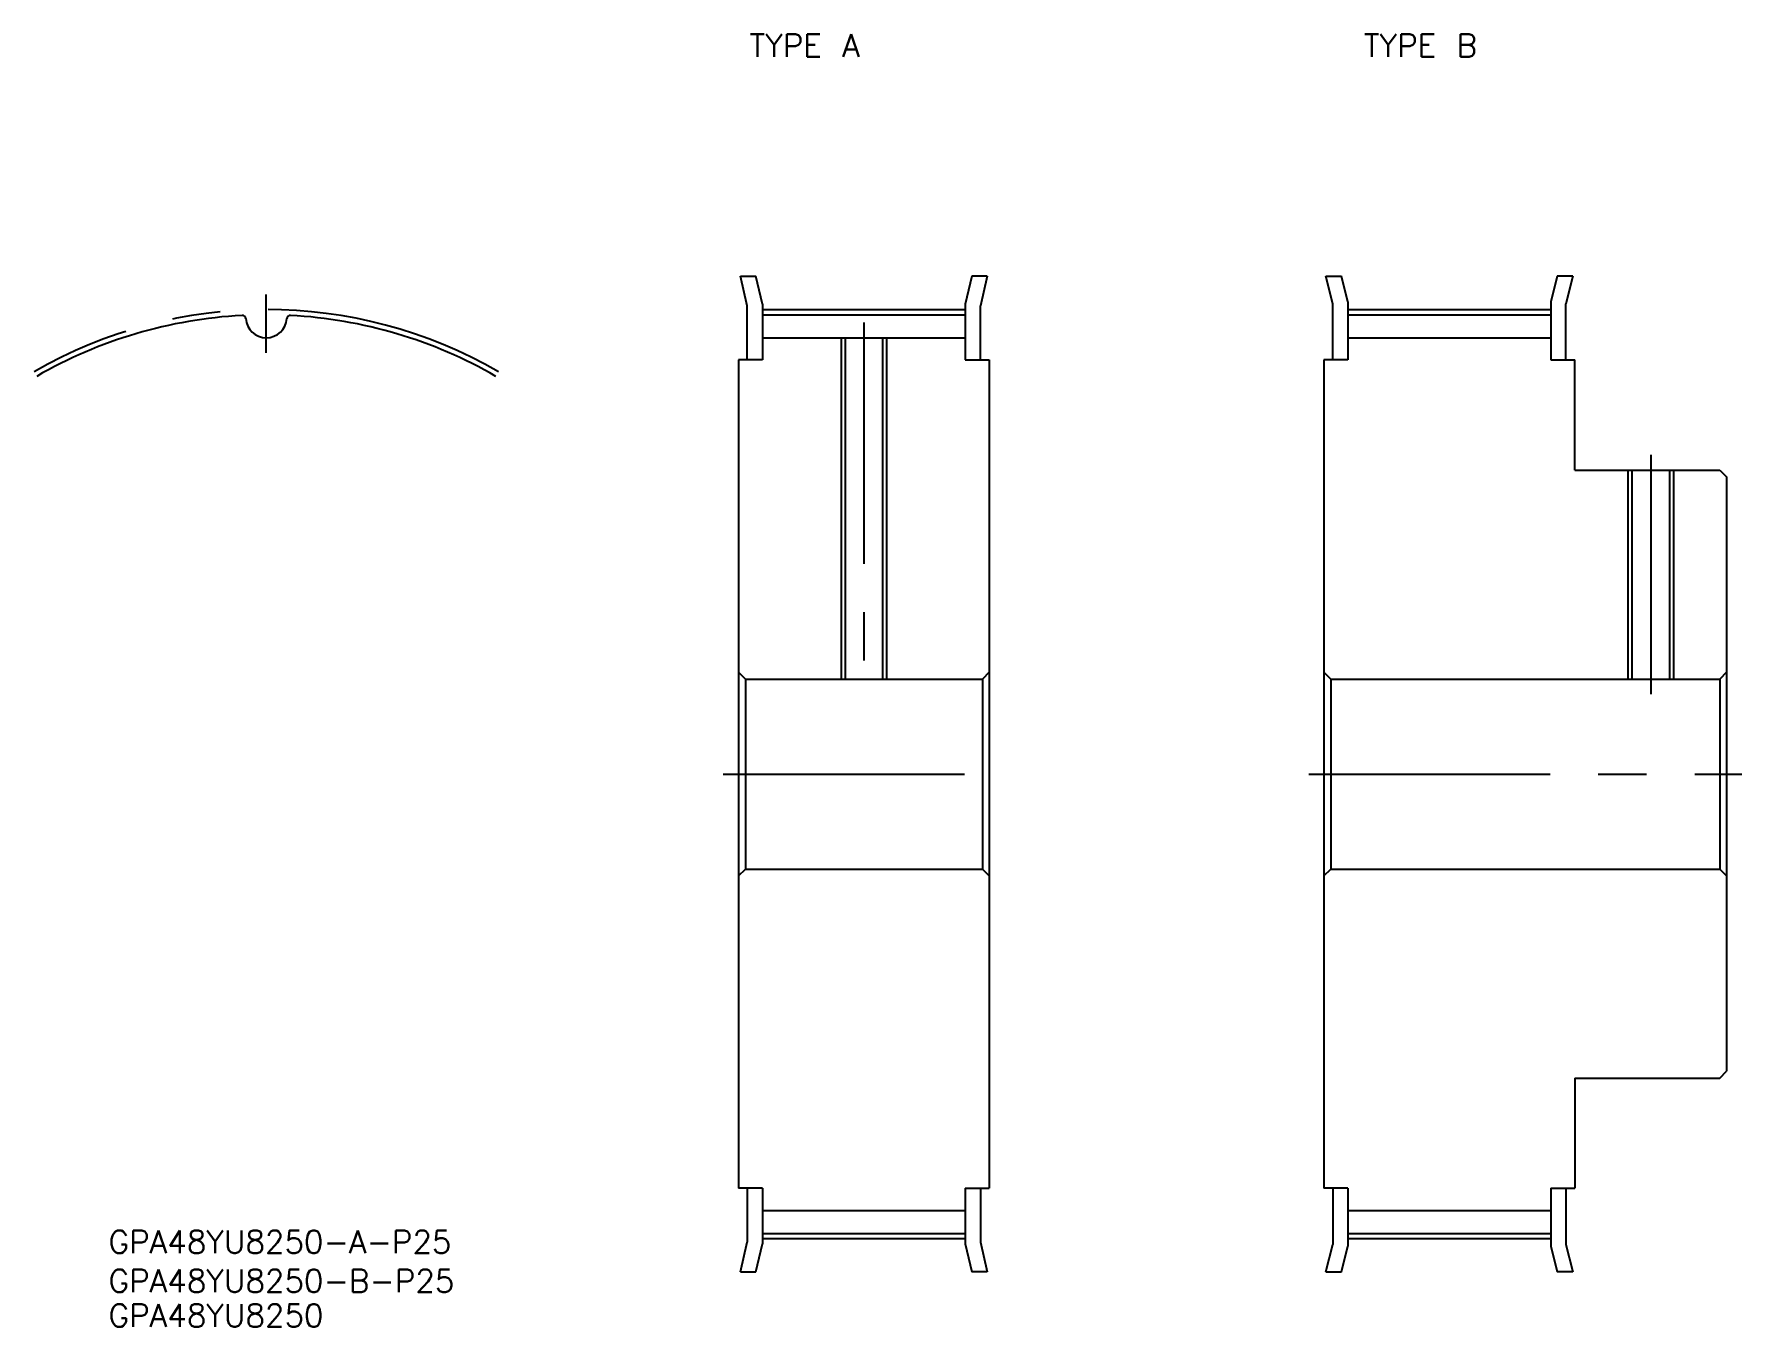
# Model space of a CAD drawing. Extents: x -31 to 194, y -73 to 97.
import ezdxf

# ---------------------------------------------------------------- set-up
doc = ezdxf.new("R2010")
doc.units = 0
doc.linetypes.add('CENTER', pattern=[50.8, 31.75, -6.35, 6.35, -6.35])
doc.layers.get('0').update_dxf_attribs({"linetype": 'CONTINUOUS'})
doc.layers.add('CENTER', color=1, linetype='CENTER')
doc.styles.get("Standard").update_dxf_attribs({"font": 'txt.shx', "height": 3, "bigfont": 'bigfont.shx'})

msp = doc.modelspace()

# ---------------------------------------------------------------- linework, layer by layer
at = {"color": 7, "linetype": 'CONTINUOUS'}
for p, q in [((63.3, 61.59), (62.4, 65.5)), ((62.4, 65.5), (64.45, 65.5)), ((65.3, 61.82), (64.45, 65.5)), ((92.85, 65.5), (92, 61.82)), ((94.9, 65.5), (92.85, 65.5)), ((94.9, 65.5), (94, 61.59)), ((139.47, 65.5), (141.53, 65.5)), ((140.37, 61.88), (139.47, 65.5)), ((142.37, 62.12), (141.53, 65.5)), ((169.91, 65.5), (169.07, 62.12)), ((171.97, 65.5), (169.91, 65.5)), ((171.97, 65.5), (171.07, 61.88)), ((63.3, 54.5), (63.3, 61.59)), ((65.3, 61.82), (65.3, 54.5)), ((92, 61.82), (92, 54.5)), ((94, 54.5), (94, 61.59)), ((140.37, 54.5), (140.37, 61.88)), ((142.37, 62.12), (142.37, 54.5)), ((169.07, 62.12), (169.07, 54.5)), ((171.07, 54.5), (171.07, 61.88)), ((65.3, 60.43), (92, 60.43)), ((142.37, 60.43), (169.07, 60.43)), ((65.3, 57.41), (92, 57.41)), ((76.19, 57.41), (76.19, 12.5)), ((81.11, 57.41), (81.11, 12.5)), ((142.37, 57.41), (169.07, 57.41)), ((62.15, 54.5), (62.15, -54.5)), ((65.3, 54.5), (62.15, 54.5)), ((92, 54.5), (95.15, 54.5)), ((95.15, 54.5), (95.15, -54.5)), ((139.22, 54.5), (139.22, -54.5)), ((142.37, 54.5), (139.22, 54.5)), ((169.07, 54.5), (172.22, 54.5)), ((172.22, 40), (172.22, 54.5)), ((172.22, 40), (191.31, 40)), ((179.76, 40), (179.76, 12.5)), ((184.68, 40), (184.68, 12.5)), ((191.31, 40), (192.22, 39.09)), ((192.22, 39.09), (192.22, -39.09)), ((62.15, 13.41), (63.06, 12.5)), ((63.06, 12.5), (94.25, 12.5)), ((63.06, 12.5), (63.06, -12.5)), ((95.15, 13.41), (94.25, 12.5)), ((94.25, 12.5), (94.25, -12.5)), ((139.22, 13.41), (140.13, 12.5)), ((140.13, 12.5), (191.31, 12.5)), ((140.13, 12.5), (140.13, -12.5)), ((192.22, 13.41), (191.31, 12.5)), ((191.31, 12.5), (191.31, -12.5)), ((62.15, -13.41), (63.06, -12.5)), ((63.06, -12.5), (94.25, -12.5)), ((95.15, -13.41), (94.25, -12.5)), ((139.22, -13.41), (140.13, -12.5)), ((140.13, -12.5), (191.31, -12.5)), ((192.22, -13.41), (191.31, -12.5)), ((172.22, -40), (172.22, -54.5)), ((172.22, -40), (191.31, -40)), ((191.31, -40), (192.22, -39.09)), ((65.3, -54.5), (62.15, -54.5)), ((63.3, -54.5), (63.3, -61.59)), ((65.3, -54.5), (65.3, -61.82)), ((92, -54.5), (95.15, -54.5)), ((92, -54.5), (92, -61.82)), ((94, -54.5), (94, -61.59)), ((142.37, -54.5), (139.22, -54.5)), ((140.37, -54.5), (140.37, -61.88)), ((142.37, -54.5), (142.37, -62.12)), ((169.07, -54.5), (172.22, -54.5)), ((169.07, -54.5), (169.07, -62.12)), ((171.07, -54.5), (171.07, -61.88)), ((65.3, -57.41), (92, -57.41)), ((142.37, -57.41), (169.07, -57.41)), ((65.3, -60.43), (92, -60.43)), ((142.37, -60.43), (169.07, -60.43)), ((62.4, -65.5), (63.3, -61.59)), ((64.45, -65.5), (65.3, -61.82)), ((92, -61.82), (92.85, -65.5)), ((94, -61.59), (94.9, -65.5)), ((139.47, -65.5), (140.37, -61.88)), ((141.53, -65.5), (142.37, -62.12)), ((169.07, -62.12), (169.91, -65.5)), ((171.07, -61.88), (171.97, -65.5)), ((62.4, -65.5), (64.45, -65.5)), ((94.9, -65.5), (92.85, -65.5)), ((139.47, -65.5), (141.53, -65.5)), ((171.97, -65.5), (169.91, -65.5))]:
    msp.add_line(p, q, dxfattribs=at)
at = {"color": 3, "linetype": 'CONTINUOUS'}
for p, q in [((75.65, 57.41), (75.65, 12.5)), ((81.65, 57.41), (81.65, 12.5)), ((179.22, 40), (179.22, 12.5)), ((185.22, 40), (185.22, 12.5))]:
    msp.add_line(p, q, dxfattribs=at)
at = {"color": 7, "linetype": 'CONTINUOUS'}
for centre, radius, start, end in [((0, 0), 60.43, 93.0224, 120), ((-3.16, 59.89), 0.453, 4.2396, 93.0224), ((0, 60.13), 2.72, 184.2396, 355.7604), ((3.16, 59.89), 0.453, 86.9776, 175.7604), ((0, 0), 60.43, 60, 86.9776)]:
    msp.add_arc(centre, radius, start, end, dxfattribs=at)
at = {"layer": 'CENTER', "color": 1, "linetype": 'CENTER'}
for p, q in [((0, 55.41), (0, 63.12)), ((65.3, 61.12), (92, 61.12)), ((142.37, 61.12), (169.07, 61.12)), ((78.65, 59.41), (78.65, 10.5)), ((182.22, 42), (182.22, 10.5)), ((60.15, 0), (97.15, 0)), ((137.22, 0), (194.22, 0)), ((65.3, -61.11), (92, -61.11)), ((142.37, -61.11), (169.07, -61.11))]:
    msp.add_line(p, q, dxfattribs=at)
msp.add_arc((0, 0), 61.12, 60, 120, dxfattribs=at)

# ---------------------------------------------------------------- texts
at = {"color": 7, "linetype": 'CONTINUOUS'}
for s, p in [('TYPE A', (63.62, 94.36)), ('TYPE B', (144.47, 94.36)), ('GPA48YU8250-A-P25', (-20.75, -63.06)), ('GPA48YU8250-B-P25', (-20.75, -68.19)), ('GPA48YU8250', (-20.75, -72.73))]:
    msp.add_text(s, height=3, dxfattribs=at).set_placement(p)

doc.saveas('drawing.dxf')
